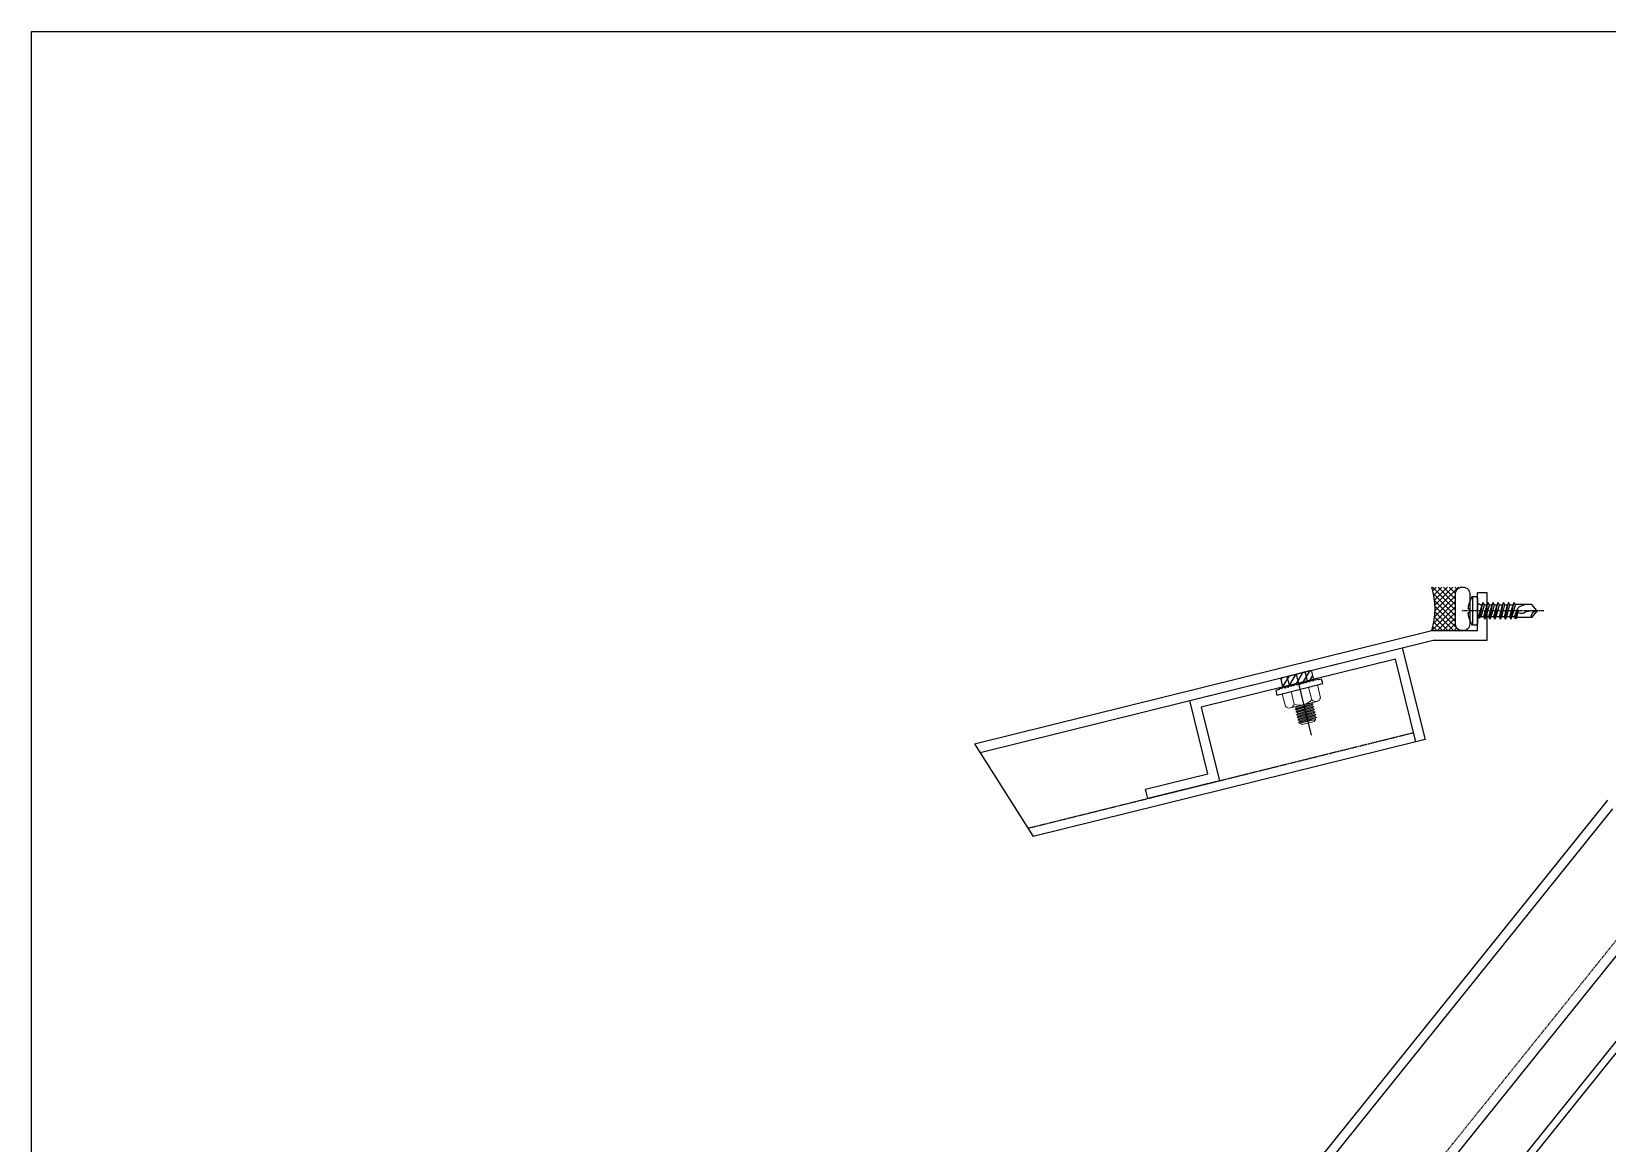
# Model space of a CAD drawing. Extents: x -3378 to 102197, y -3799 to 48702.
# Drawn here: x 84962.9 to 85462.8, y 4597 to 4949.7 of the extents above; entities that cross this region are included whole.
import ezdxf

# ---------------------------------------------------------------- set-up
doc = ezdxf.new("R2010")
doc.units = 0
doc.linetypes.add('CENTER', pattern=[2, 1.25, -0.25, 0.25, -0.25])
doc.linetypes.add('HIDDEN', pattern=[0.375, 0.25, -0.125])
for name, color, linetype in [('11', 11, 'Continuous'), ('3', 3, 'Continuous'), ('4', 4, 'Continuous'), ('6', 6, 'Continuous'), ('ARR', 6, 'Continuous'), ('BCM-DIM', 54, 'Continuous'), ('BCM-EXT', 2, 'Continuous'), ('BCM-SIL', 8, 'Continuous'), ('GM_SECT_15', 15, 'Continuous'), ('金屬面材 METAL PANEL', 2, 'Continuous')]:
    doc.layers.add(name, color=color, linetype=linetype)
doc.layers.add('12', color=3, linetype='Continuous', lineweight=9)
doc.layers.add('不顯示', color=254, linetype='Continuous', plot=False)

# ---------------------------------------------------------------- blocks, each defined once
blk = doc.blocks.new('A$C19b21843')
at = {"layer": '11'}
blk.add_lwpolyline([(3.5, 4), (3, 3.5), (3.5, 3), (3, 2.5), (3.5, 2), (3, 1.5), (3.5, 1), (3.5, 0), (5, 0), (5, 15), (3.5, 15), (3.5, 14), (3, 13.5), (3.5, 13), (3, 12.5), (3.5, 12), (3, 11.5), (3.5, 11), (3, 10.5), (3.5, 10), (3, 9.5), (3.5, 9), (3, 8.5), (3.5, 8), (3, 7.5), (3.5, 7), (3, 6.5), (3.5, 6), (3, 5.5), (3.5, 5), (3, 4.5)], close=True, dxfattribs=at)
at = {"layer": '12'}
for p, q in [((5, 13.25), (9.17, 13.25)), ((9.17, 10.37), (5, 10.37)), ((10, 11.81), (10, 3.19)), ((10, 10.03), (10.19, 10.03)), ((10.46, 10.5), (10.89, 4.57)), ((10.73, 10.03), (11.06, 10.03)), ((11.34, 10.5), (11.77, 4.57)), ((11.61, 10.03), (11.94, 10.03)), ((12.21, 10.5), (12.64, 4.57)), ((12.48, 10.03), (12.81, 10.03)), ((13.09, 10.5), (13.52, 4.57)), ((13.36, 10.03), (13.69, 10.03)), ((13.96, 10.5), (14.39, 4.57)), ((14.23, 10.03), (14.56, 10.03)), ((14.84, 10.5), (15.27, 4.57)), ((9.17, 4.63), (5, 4.63)), ((9.17, 1.75), (5, 1.75)), ((10, 4.95), (10.02, 4.57)), ((10.62, 4.97), (10.25, 4.97)), ((11.5, 4.97), (11.13, 4.97)), ((12.38, 4.97), (12, 4.97)), ((13.25, 4.97), (12.88, 4.97)), ((14.12, 4.97), (13.75, 4.97)), ((15, 4.97), (14.63, 4.97))]:
    blk.add_line(p, q, dxfattribs=at)
for points in [[(10.73, 10.03), (10.46, 10.5), (10.19, 10.03), (10.62, 4.97), (10.89, 4.57), (11.13, 4.97)], [(11.61, 10.03), (11.34, 10.5), (11.06, 10.03), (11.5, 4.97), (11.77, 4.57), (12, 4.97)], [(12.48, 10.03), (12.21, 10.5), (11.94, 10.03), (12.38, 4.97), (12.64, 4.57), (12.88, 4.97)], [(13.36, 10.03), (13.09, 10.5), (12.81, 10.03), (13.25, 4.97), (13.52, 4.57), (13.75, 4.97)], [(14.23, 10.03), (13.96, 10.5), (13.69, 10.03), (14.12, 4.97), (14.39, 4.57), (14.63, 4.97)], [(15.11, 10.03), (14.84, 10.5), (14.56, 10.03), (15, 4.97), (15.27, 4.57), (15.5, 4.97)]]:
    blk.add_lwpolyline(points, close=True, dxfattribs=at)
for points in [[(15.11, 10.03), (15.47, 10.03), (15.47, 5.41)], [(15.47, 10.03), (16, 9.5), (16, 5.5), (15.5, 5)], [(10, 4.59), (10.02, 4.57), (10.25, 4.97), (10, 8.4)]]:
    blk.add_lwpolyline(points, dxfattribs=at)
for centre, radius, start, end in [((8.34, 11.81), 1.66, 300, 60), ((4.63, 7.5), 5.37, 327.686, 32.314), ((8.34, 3.19), 1.66, 300, 60)]:
    blk.add_arc(centre, radius, start, end, dxfattribs=at)
at = {"layer": '3'}
for p, q in [((0, 12.01), (3.25, 8.75)), ((3, 10.5), (0, 10.5)), ((1.77, 12.5), (3.38, 10.88)), ((0, 9.74), (3.12, 6.62)), ((0, 7.48), (3.49, 3.99)), ((0, 5.22), (2.72, 2.5)), ((0, 4.5), (3, 4.5)), ((0, 2.96), (0.46, 2.5))]:
    blk.add_line(p, q, dxfattribs=at)
at = {"layer": '4'}
blk.add_line((0, 7.5), (20, 7.5), dxfattribs=at)
at = {"layer": '6'}
blk.add_lwpolyline([(0, 12.5), (3, 12.5), (3.5, 12), (3, 11.5), (3.5, 11), (3, 10.5), (3.5, 10), (3, 9.5), (3.5, 9), (3, 8.5), (3.5, 8), (3, 7.5), (3.5, 7), (3, 6.5), (3.5, 6), (3, 5.5), (3.5, 5), (3, 4.5), (3.5, 4), (3, 3.5), (3.5, 3), (3, 2.5), (0, 2.5)], close=True, dxfattribs=at)
blk = doc.blocks.new('A$C20AE7E0D')
at = {"layer": 'ARR', "color": 0, "linetype": 'CENTER', "ltscale": 0.87}
blk.add_line((21, 0), (-5.1, 0), dxfattribs=at)
at = {"layer": 'ARR', "color": 0, "linetype": 'ByBlock', "ltscale": 0.3}
for p, q in [((-1.61, -4.5), (-1.61, 4.5)), ((0.5, 2.24), (1.14, 1.9)), ((0.72, 2.13), (1.65, -2.5)), ((1.89, 1.9), (1.14, 1.9)), ((2.24, 2.5), (3.24, -2.5)), ((3.48, 1.9), (2.73, 1.9)), ((3.83, 2.5), (4.83, -2.5)), ((5.07, 1.9), (4.32, 1.9)), ((5.42, 2.5), (6.42, -2.5)), ((6.81, 1.9), (5.91, 1.9)), ((7.16, 2.5), (8.16, -2.5)), ((8.4, 1.9), (7.65, 1.9)), ((8.75, 2.5), (9.75, -2.5)), ((10.14, 1.9), (9.24, 1.9)), ((10.49, 2.5), (11.49, -2.5)), ((11.73, 1.9), (10.98, 1.9)), ((12.08, 2.5), (12.7, -0.6)), ((17.12, 2.1), (12.46, 2.1)), ((18.83, 0.06), (17.12, 2.1)), ((18.83, 0.06), (18.95, 0.06)), ((19, -0.01), (19, 0.01)), ((2.14, -1.9), (2.89, -1.9)), ((3.73, -1.9), (4.48, -1.9)), ((5.32, -1.9), (6.07, -1.9)), ((6.91, -1.9), (7.81, -1.9)), ((8.65, -1.9), (9.4, -1.9)), ((10.24, -1.9), (11.14, -1.9)), ((11.87, -2.1), (15.91, -2.1)), ((18.83, -0.06), (17.12, -2.1)), ((18.83, -0.06), (18.95, -0.06))]:
    blk.add_line(p, q, dxfattribs=at)
blk.add_lwpolyline([(-2.98, -0.5, 0.134476), (-1.61, -4.5), (-0.58, -4.5, 0.198912), (-0.44, -4.44), (-0.06, -4.06, 0.198912), (0, -3.92), (0, 3.92, 0.198912), (-0.06, 4.06), (-0.44, 4.44, 0.198912), (-0.58, 4.5), (-1.61, 4.5, 0.134562), (-2.98, 0.5), (-2.48, 0.5), (-2.48, -0.5), (-2.98, -0.5)], format="xyb", dxfattribs=at)
blk.add_lwpolyline([(1.14, 1.9), (2.14, -1.9), (1.8, -2.5), (1.65, -2.5), (1.3, -1.9), (0.3, 1.9), (0.5, 2.24)], dxfattribs=at)
for points in [[(3.24, -2.5), (2.89, -1.9), (1.89, 1.9), (2.24, 2.5), (2.39, 2.5), (2.73, 1.9), (3.73, -1.9), (3.39, -2.5)], [(4.83, -2.5), (4.48, -1.9), (3.48, 1.9), (3.83, 2.5), (3.98, 2.5), (4.32, 1.9), (5.32, -1.9), (4.98, -2.5)], [(6.42, -2.5), (6.07, -1.9), (5.07, 1.9), (5.42, 2.5), (5.57, 2.5), (5.91, 1.9), (6.91, -1.9), (6.57, -2.5)], [(8.16, -2.5), (7.81, -1.9), (6.81, 1.9), (7.16, 2.5), (7.31, 2.5), (7.65, 1.9), (8.65, -1.9), (8.31, -2.5)], [(9.75, -2.5), (9.4, -1.9), (8.4, 1.9), (8.75, 2.5), (8.9, 2.5), (9.24, 1.9), (10.24, -1.9), (9.9, -2.5)], [(11.49, -2.5), (11.14, -1.9), (10.14, 1.9), (10.49, 2.5), (10.64, 2.5), (10.98, 1.9), (11.98, -1.9), (11.64, -2.5)], [(12.08, 2.5), (11.73, 1.9), (12.7, -0.6), (12.46, 2.1), (12.23, 2.5)]]:
    blk.add_lwpolyline(points, close=True, dxfattribs=at)
for centre, radius, start, end in [((0.67, 3.07), 0.874, 220.3388, 257.7802), ((13.86, -0.29), 1.2, 56.152, 236.152), ((17.85, 6.88), 7.01, 241.6458, 278.008), ((18.9, 1.75), 1.82, 168.8617, 267.6865), ((18.95, 0.01), 0.05, 0, 90), ((1.17, -3.34), 1.44, 84.7312, 144.22), ((16.52, 4.88), 7.01, 241.6458, 274.9541), ((18.95, -0.01), 0.05, 270, 0)]:
    blk.add_arc(centre, radius, start, end, dxfattribs=at)
blk = doc.blocks.new('*U77')
at = {"color": 0, "linetype": 'ByBlock'}
blk.add_blockref('A$C20AE7E0D', (0, 0), dxfattribs=at)

msp = doc.modelspace()

# ---------------------------------------------------------------- hatches: boundary and pattern name
at = {"layer": 'BCM-SIL'}
h = msp.add_hatch(dxfattribs=at)
h.set_pattern_fill('ANSI37', color=256, scale=10, angle=-90, style=0)
h.set_pattern_definition([(225, (121565.7747, -691.3301), (-0.883883476, 0.883883476), []), (135, (121565.7747, -691.3301), (0.883883476, 0.883883476), [])])
edge = h.paths.add_edge_path()
edge.add_arc((85416.612, 4771.434), 2, 90, 180)
edge.add_line((85414.612, 4771.434), (85414.612, 4761.677))
edge.add_arc((85416.612, 4761.677), 2, 180, 270)
edge.add_line((85416.612, 4759.677), (85407.097, 4759.677))
edge.add_arc((85384.132, 4766.555), 23.973, 343.32554, 376.67446)
edge.add_line((85407.097, 4773.434), (85416.612, 4773.434))

# ---------------------------------------------------------------- linework, layer by layer
at = {"layer": 'BCM-EXT', "linetype": 'Continuous'}
for p, q in [((85262.06, 4723.699), (85280.661, 4694.311, 0)), ((85402.005, 4724.418, 0), (85280.661, 4694.311, 0)), ((85481.444, 4676.387, 0), (85122.523, 4229.726, 0))]:
    msp.add_line(p, q, dxfattribs=at)
at = {"layer": 'BCM-EXT', "color": 8, "linetype": 'HIDDEN'}
for p, q in [((85279.104, 4697.016), (85401.288, 4727.308)), ((85120.184, 4231.605, 0), (85479.748, 4679.065, 0))]:
    msp.add_line(p, q, dxfattribs=at)
at = {"layer": 'BCM-SIL', "elevation": 0}
msp.add_lwpolyline([(85414.612, 4761.677), (85414.612, 4771.434, -0.4142136), (85416.612, 4773.434), (85417.097, 4773.434, -0.4142136), (85419.097, 4771.434), (85419.097, 4761.677, -0.4142136), (85417.097, 4759.677), (85416.612, 4759.677, -0.4142136)], format="xyb", close=True, dxfattribs=at)
at = {"layer": 'BCM-SIL'}
msp.add_arc((85383.939, 4766.555, 0), 24.158, 343.4569, 16.5431, dxfattribs=at)
at = {"layer": 'GM_SECT_15'}
for p, q in [((85491.024, 4661.201, 0), (85164.571, 4254.949, 0)), ((85492.126, 4658.901, 0), (85166.364, 4253.508, 0))]:
    msp.add_line(p, q, dxfattribs=at)
at = {"layer": '不顯示'}
msp.add_lwpolyline([(86405.033, 2980.095), (84962.943, 2980.095), (84962.943, 4949.723), (86405.033, 4949.723)], close=True, dxfattribs=at)
at = {"layer": '金屬面材 METAL PANEL'}
for p, q in [((85421.597, 4759.677), (85421.597, 4771.677)), ((85424.597, 4771.677), (85421.597, 4771.677)), ((85424.597, 4756.677), (85424.597, 4771.677)), ((85262.06, 4723.699), (85407.097, 4759.677)), ((85407.097, 4759.677), (85421.597, 4759.677)), ((85263.777, 4721.034), (85407.464, 4756.677)), ((85407.464, 4756.677), (85424.597, 4756.677)), ((85074.649, 4218.011, 0), (85464.482, 4703.171, 0))]:
    msp.add_line(p, q, dxfattribs=at)
at = {"layer": '金屬面材 METAL PANEL', "linetype": 'Continuous', "elevation": 0}
msp.add_lwpolyline([(85402.007, 4724.409), (85395.511, 4750.616), (85333.924, 4735.347), (85339.699, 4712.052), (85317.028, 4706.432), (85316.307, 4709.344), (85336.065, 4714.242), (85330.29, 4737.537), (85397.701, 4754.25), (85404.919, 4725.13), (85402.007, 4724.409)], dxfattribs=at)
at = {"layer": '金屬面材 METAL PANEL', "elevation": 0}
msp.add_lwpolyline([(85462.785, 4705.849), (85072.31, 4219.89, 0.4117557), (85072.75, 4215.689), (85082.604, 4207.633), (85075.221, 4198.601), (85077.543, 4196.702), (85084.927, 4205.735, 0.4142136), (85084.503, 4209.956), (85074.649, 4218.011)], format="xyb", dxfattribs=at)

# ---------------------------------------------------------------- block references
at = {"layer": 'BCM-DIM', "rotation": 283.9215358450193}
msp.add_blockref('A$C19b21843', (85356.716, 4744.089, 0), dxfattribs=at)
at = {"layer": 'BCM-SIL', "xscale": -1, "rotation": 180}
msp.add_blockref('*U77', (85421.597, 4765.935), dxfattribs=at)

doc.saveas('drawing.dxf')
